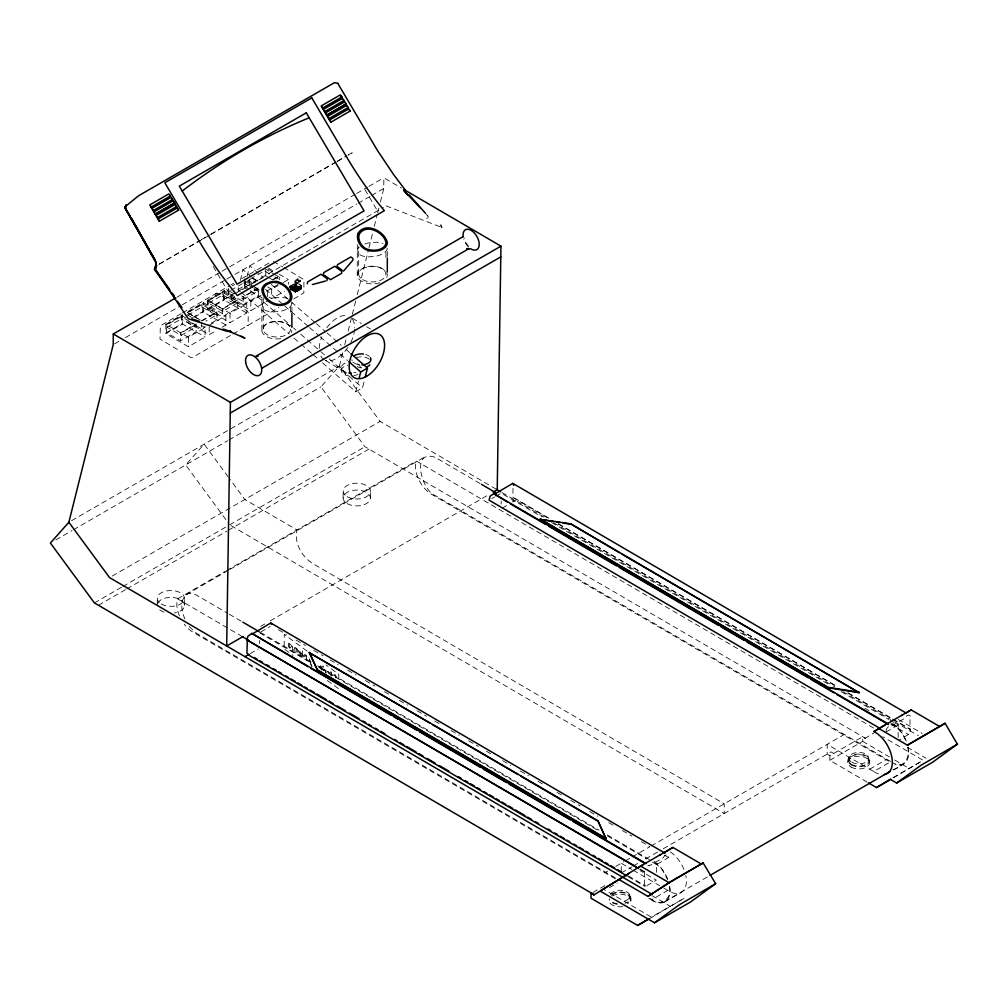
<?xml version="1.0" encoding="UTF-8"?>
<svg xmlns="http://www.w3.org/2000/svg" width="1008" height="1008" viewBox="0 0 1008 1008"><rect width="100%" height="100%" fill="white"/><g stroke="black" fill="none" stroke-linecap="round" stroke-linejoin="round"><path stroke-width="0.75" stroke-dasharray="5 3.75" d="M261.866 330.246L261.916 296.264M263.239 329.137L263.29 297.965M290.518 312.127L290.531 304.378M291.904 312.077L291.917 302.967M357.273 275.159L357.323 244.49M358.659 274.05L358.697 246.443M385.938 257.494L385.951 249.946M387.311 256.511L387.324 248.737M501.152 504.088L501.165 500.963M898.153 737.44L898.204 724.966L890.051 720.203M157.261 605.266L157.286 598.387M184.514 605.354L184.552 598.475M259.384 643.671L259.396 640.546M322.925 669.892L322.938 665.897L323.744 668.606A1.966 1.008 65.3 0 1 324.576 668.821L326.075 673.142M330.863 675.688L330.889 671.706L332.401 675.121M331.519 676.04L331.531 673.256L332.111 675.927M335.74 677.918L335.752 675.259L334.744 674.516L333.913 677.061M338.776 678.649L338.801 674.289L326.113 665.003M343.123 497.952L343.161 491.072M370.39 498.04L370.415 491.161M380.369 202.104L383.783 188.446L383.834 177.773L401.335 187.992M512.996 488.338L512.946 497.511L547.268 517.633M548.957 518.225L513.601 497.587L512.795 501.442M621.23 871.618L621.268 863.251L631.89 869.45M629.874 898.304L629.887 896.074M630.869 900.522L630.882 898.304M639.904 869.362L643.986 871.744L643.999 870.71M656.397 872.348L656.447 864.536L668.556 857.543C669.677 853.385 663.982 854.456 663.529 857.594L649.165 865.885L648.85 865.179L646.241 866.678M867.17 782.132L829.861 760.334L829.886 755.672L862.747 736.697L865.343 738.209L364.959 446.72L320.947 386.858L339.419 366.055L343.211 350.872M847.892 762.565L847.904 760.347M848.9 760.347L848.9 758.129M829.861 760.334L862.722 741.359L862.747 736.697M868.707 760.41L868.72 758.192M869.69 762.64L869.702 760.41M892.937 719.069L910.615 729.389L909.103 734.139L899.438 739.809M326.869 672.323L327.877 671.265L329.969 674.251L328.394 672.286L327.512 672.84M886.095 730.951C885.868 728.318 889.484 724.928 891.148 726.176L905.512 717.885C906.104 713.437 912.958 714.937 910.01 718.616L909.959 729.313L910.615 729.389M322.119 670.144L321.678 667.372A2.52 1.285 65.3 0 0 320.796 666.099L320.078 665.57A2.457 1.247 65.3 0 0 319.221 665.57L318.78 666.527M298.985 280.514C295.281 277.931 293.744 286.574 298.973 280.274M360.297 367.744L360.36 367.29A9.538 5.506 0 0 0 352.85 362.187M323.518 670.181C324.236 667.724 326.214 671.605 325.408 672.764M288.364 643.784L288.704 646.997L290.657 648.913A2.482 1.273 65.3 0 0 291.425 648.623L291.388 645.46L288.994 643.18A2.583 1.31 65.3 0 0 288.364 643.784M240.433 291.589L238.052 289.523L238.82 286.486M240.332 280.388L243.004 269.728L251.32 276.961M238.052 289.523L244.793 285.629L245.561 282.593M247.086 276.494L249.745 265.835L262.823 277.187M344.723 344.799L346.626 337.214M348.138 331.141L351.931 315.958M352.309 314.446L355.723 300.787M357.235 294.714L368.613 249.165M368.991 247.653L372.784 232.47M374.308 226.397L377.332 214.25M377.723 212.738L378.857 208.177M322.472 362.842L355.761 391.747L358.432 381.087M355.761 391.747L362.502 387.853L364.795 378.718M291.917 303.206L291.4 305.122A14.83 7.056 -7.5 0 1 280.791 311.258L273.029 311.989A15.385 7.321 -7.5 0 1 262.408 307.894L262.408 304.151A14.83 7.056 -7.5 0 1 263.907 302.261M387.324 248.119L386.82 250.034A14.83 7.056 -7.5 0 1 376.211 256.171L368.437 256.901A15.385 7.321 -7.5 0 1 357.827 252.806L357.827 249.064A14.83 7.056 -7.5 0 1 359.327 247.174M310.955 661.765L310.678 662.684L309.028 657.556L310.93 665.318M321.287 670.144L321.502 669.312L318.742 667.296M228.451 570.263L186.165 594.67C179.55 600.919 181.642 611.503 184.88 618.975M480.148 483.563L435.267 457.355C410.558 448.963 421.52 490.09 435.078 495.482L890.631 761.468M650.601 898.468C660.542 908.939 673.659 897.246 668.984 885.137M892.861 769.835C902.878 766.874 910.841 758.155 907.654 747.344M295.949 282.316L295.684 281.648M298.519 279.947L298.91 280.615M213.23 266.465L232.231 298.708L236.086 296.352M864.763 738.549L873.709 733.055M649.505 918.628L684.306 898.204L651.433 917.179L605.543 890.392M893.592 777.71L923.126 760.322L882.643 736.672M426.661 218.421L428.135 217.539M159.163 264.02L199.975 240.458M201.335 239.665L209.5 234.952M210.861 234.171L336.029 161.91M337.39 161.116L346.916 155.623M348.277 154.829L352.233 152.825L348.151 155.182M159.037 264.373L209.374 235.305M210.735 234.524L335.903 162.25M337.264 161.469L346.79 155.975M177.194 297.083L220.689 271.958M222.05 271.177L355.282 194.254M356.643 193.473L367.517 187.186M368.878 186.404L383.834 177.773M114.597 343.867L120.002 340.742M125.408 337.617L180.823 305.626M182.171 304.844L225.427 279.871M226.775 279.09L233.541 275.197M234.889 274.415L356.706 204.082M358.054 203.301L370.238 196.27M371.599 195.489L383.783 188.446M181.1 313.664L160.36 325.773L159.995 339.053L190.928 357.563L192.465 357.449L231.613 334.845M182.448 312.883L229.685 285.604M231.034 284.836L233.743 283.273M241.832 278.599L272.147 261.236M165.829 324.274L182.524 314.622L182.524 324.034L165.829 333.673L165.829 324.274L188.383 337.289L205.078 327.65L205.078 337.05L188.383 346.702L165.829 333.673M222.05 327.26L225.905 325.03L225.905 315.63L203.351 302.602L186.644 312.253L202.57 321.439M207.472 300.233L224.179 290.581L246.733 303.61L246.733 313.009L230.026 322.661L207.472 309.632L207.472 300.233L230.026 313.249L246.733 303.61M232.142 285.982L234.713 284.495M185.787 317.923L181.919 315.68L166.433 324.626L166.433 332.615L180.634 340.817L196.119 331.871L196.119 323.883L180.634 332.816L180.634 340.817M187.249 312.606L202.747 303.66L216.947 311.863L216.947 319.851L210.483 323.581M223.562 291.64L208.076 300.586L208.076 308.574L222.277 316.777L237.762 307.831L237.762 299.842L223.562 291.64L223.562 299.641L246.733 313.009M181.15 316.6L166.95 324.803L166.95 327.209L181.15 335.412L195.35 327.209L195.35 324.803L181.15 316.6L181.15 319.007L195.35 327.209M191.633 317.419L187.765 315.189L187.765 312.782L201.965 304.58L216.166 312.782L216.166 315.189L205.846 321.149M208.593 300.749L222.793 292.559L236.993 300.749L236.993 303.169L222.793 311.371L208.593 303.169L208.593 300.749L222.793 308.952L236.993 300.749M166.95 327.209L181.15 319.007M187.765 315.189L201.965 306.986L216.166 315.189M208.593 303.169L222.793 294.966L236.993 303.169M230.706 290.405L242.323 283.689M166.433 332.615L181.919 323.681L205.078 337.05M192.415 317.621L383.393 207.472M194.355 317.205L203.351 312.014L203.351 302.602M207.472 309.632L224.179 299.993L224.179 290.581M228.287 288.212L228.287 297.612L233.428 294.638M234.713 293.908L244.994 287.96L248.976 290.266M249.115 279.317L249.115 285.592L265.822 275.94L265.822 271.24M232.231 298.708L234.952 297.146M201.461 320.796L216.947 311.863M237.762 299.842L222.277 308.776L222.277 316.777M272.954 279.518L279.405 275.801L279.405 279.796M195.35 324.803L181.15 332.993L181.15 335.412M201.965 320.972L216.166 312.782M243.608 299.338L257.809 291.148L257.809 288.729L243.608 296.932L243.608 299.338L239.74 297.108M273.47 279.695L278.636 276.709L278.636 279.128L274.756 276.885M188.546 321.338L201.461 328.797L205.33 326.567M243.104 304.756L258.59 295.81L258.59 287.822L243.104 296.755L243.104 304.756L228.904 296.554L228.904 288.565M266.503 291.236L278.12 284.533M209.198 325.269L225.905 315.63M241.555 295.873L250.841 301.228L261.122 295.294M267.687 286.915L271.669 289.208L278.095 285.503M283.235 282.53L288.376 279.556L288.376 284.269M294.928 280.564L298.129 278.712M289.586 286.285L296.503 282.643L301.405 285.478L301.72 288.893L295.684 292.37L290.153 289.183L296.478 285.529L301.43 288.389L295.407 291.942L290.153 288.918M295.684 292.37L295.659 288.792L290.657 285.995L289.586 286.612M301.43 288.389L301.115 285.642L296.793 283.147L291.337 286.297L291.337 287.532M289.296 287.759L291.022 287.104M296.579 283.412L299.779 281.56M291.69 286.663L290.178 287.532L290.153 286.612M186.644 321.653L209.198 334.681L216.909 330.221M228.287 297.612L250.841 310.628L267.548 300.989M269.01 297.083L271.669 298.607L284.521 291.186M290.531 287.746L292.043 286.864M291.236 288.137L292.736 287.267M298.607 287.633L295.873 289.876L291.753 287.469L291.451 288.275L292.963 287.393M291.753 288.376L296.453 285.667L296.478 284.571M296.528 286.6L292.068 288.628L293.567 287.746M296.818 286.927L296.125 286.373L293.87 287.834L296.125 286.196L296.818 286.927L292.685 288.893M292.685 288.981L294.16 287.507M294.55 288.313L296.818 286.6M294.412 288.149L296.528 286.927M297.801 287.167C287.167 293.101 303.143 282.807 295.873 289.208M301.405 285.478L294.827 289.309L295.684 289.8M301.72 287.456L300.623 288.086L300.623 286.285L295.117 289.8M298.897 287.797L295.873 289.535L294.5 288.742M291.451 288.187L295.243 290.405L301.115 286.877M299.59 288.2C301.178 289.737 294.021 290.392 299.59 288.2L300.271 288.931L298.015 289.901M300.623 288.086L301.405 286.915M301.43 287.431L295.407 290.959L290.153 287.923M294.739 291.488L290.657 288.893L290.657 285.995M295.407 291.287L296.843 290.455L295.407 292.27L291.74 290.153M297.877 290.153L300.271 288.59M232.961 334.064L278.851 307.579M293.693 298.998L303.824 292.862L303.975 279.707L284.18 267.712M71.581 520.695L339.419 366.055L380.104 421.394L497.221 489.787M55.805 539.923L72.047 530.561M73.395 529.78L227.606 440.748M228.955 439.967L320.947 386.858M112.266 576.034L380.104 421.394M94.412 602.923L121.464 587.299M122.812 586.517L226.976 526.378M229.685 524.815L364.959 446.72M98.444 605.266L125.496 589.655M126.844 588.874L226.951 531.077M228.299 530.296L368.978 449.077M179.424 615.888A22.806 13.167 60 0 1 177.635 598.84L225.099 571.435M226.447 570.654L416.304 461.034L874.579 728.608M229.811 569.482L424.847 456.876M260.669 626.359L264.751 624.002M270.182 620.865L487.708 495.281M260.782 631.966L270.207 626.522M491.778 498.607L494.462 497.045M495.81 496.276L501.203 493.164L541.989 516.978M250.211 653.625L258.25 648.988M502.236 508.12L507.654 504.995M512.858 501.997L515.516 500.459M604.913 872.701L607.635 871.126M615.812 866.401L623.977 861.689M625.338 860.908L630.756 857.77M632.104 856.989L649.719 846.821M651.08 846.04L843.583 734.895M621.218 873.016L632.066 866.754M633.415 865.973L638.833 862.835M645.611 858.929L657.808 851.886M663.226 848.761L831.033 751.88L833.742 753.455M592.981 892.445L607.874 883.852M609.437 887.594L617.324 883.046M643.986 871.744L644.641 871.819L644.503 886.183L645.914 886.183L656.359 880.148L640.042 870.622M886.082 731.959L898.204 724.966M869.728 769.154L886.082 759.717M648.749 898.292L651.433 899.854L667.787 890.417A24.57 14.188 60 0 0 685.78 875.498M829.886 755.672L827.177 754.097L827.228 744.345L873.747 771.498L890.114 762.061L431.752 494.437A22.806 13.167 60 0 1 416.304 461.034M665.104 901.328L708.75 876.141M664.474 902.097L680.828 892.647M893.605 769.797L903.143 764.291M892.886 777.773L923.126 760.322M186.165 594.67L189.214 593.422L192.755 593.573L196.585 595.161L227.871 613.418M903.773 763.535L900.724 764.795L897.183 764.631L893.353 763.056M294.827 289.636L295.407 292.27M359.377 367.706L361.859 367.819M386.114 205.897L440.194 226.787M273.344 261.463L282.82 266.931M300.623 286.285L300.308 287.545M268.468 268.078L277.754 273.433M279.09 274.201L288.376 279.556M267.788 269.086L272.954 272.072M296.453 285.667L299.956 287.683L299.956 286.763L296.453 284.747L290.871 287.935L296.793 284.382L296.793 283.147M301.72 288.893L296.188 285.692L296.188 284.269M300.271 288.931L299.59 288.364L297.322 289.498M264.436 268.519L273.47 273.735M274.756 274.478L278.636 276.709M269.602 273.911L264.436 270.925L250.236 279.128L255.402 282.101M296.843 290.455L296.843 291.438M291.022 288.679L295.974 291.539L295.659 290.027M290.518 288.464L295.621 291.753M269.086 277.83L265.205 275.587L265.205 270.257M269.791 278.246L272.954 280.06M252.819 278.208L257.972 281.182M253.096 278.485L257.468 281.005M247.653 280.098L252.958 283.16M246.973 281.106L252.126 284.092M243.608 280.539L251.357 285.012M252.643 285.755L257.809 288.729M253.588 286.763L249.719 284.533L249.719 279.203M254.885 287.519L262.634 291.992M249.115 285.592L253.096 287.885M254.419 288.653L259.724 291.715M243.608 282.946L248.774 285.932M253.94 288.905L257.809 291.148M250.299 291.035L262.244 297.927M229.408 291.148L233.289 293.378M225.905 325.03L202.747 311.661L202.747 303.66M187.765 312.782L198.097 318.742M201.109 325.345L205.078 327.65M898.405 719.536L922.194 733.433M558.47 523.782L837.194 686.524M848.068 692.874L891.576 718.276M558.142 523.984L836.867 686.713M847.741 693.063L891.248 718.465M892.609 719.258L910.287 729.578M501.971 492.559L545.404 517.91M553.556 522.673L834.8 686.889M842.953 691.639L890.505 719.41M894.55 721.766L918.338 735.651M551.502 522.535L830.227 685.276M841.1 691.627L888.691 719.41M864.99 708.259L869.072 710.64M890.82 723.341C897.8 726.869 902.929 733.32 905.638 740.565M890.908 724.223L908.573 734.542M907.313 747.281L926.075 758.23M862.722 741.359L889.384 756.92M894.713 760.032L909.38 768.6M231.021 525.609L724.198 813.557L724.248 803.792L312.417 563.333C301.72 556.479 293.933 542.758 296.969 529.943L244.831 499.502L229.118 478.12M278.347 629.71L286.511 634.473M296.024 640.03L305.55 645.586M313.702 650.349L323.215 655.906M330.019 659.875L338.171 664.637M347.697 670.194L355.849 674.957M365.362 680.526L374.888 686.083M384.401 691.639L389.844 694.814M399.357 700.371L407.522 705.134M417.035 710.69L426.548 716.247M434.713 721.01L441.504 724.979M451.03 730.535L459.182 735.298M468.695 740.855L478.22 746.411M486.373 751.174L493.177 755.143M502.69 760.7L510.842 765.463M520.367 771.019L528.52 775.782M538.033 781.339L543.476 784.514M557.071 792.452L562.514 795.627M570.667 800.39L580.192 805.946M589.705 811.503L597.857 816.266M608.744 822.616L614.174 825.791M622.339 830.554L631.852 836.111M641.365 841.667L649.53 846.43M664.486 855.162L668.556 857.543M229.232 614.212L241.466 621.356M260.505 632.47L310.817 661.853M317.621 665.822L599.117 830.176M607.27 834.939L652.151 861.147M259.434 632.734L311.107 662.911M320.62 668.468L599.344 831.197M607.496 835.96L646.922 858.98M652.365 862.155L656.447 864.536M177.635 598.84L240.761 635.695M640.231 869.161L644.314 871.542M633.226 870.232L659.786 885.742M663.768 888.061L667.787 890.417M628.249 875.864L645.914 886.183M628.375 876.784L644.692 886.309M651.886 895.595L670.547 906.482M615.245 877.829L196.409 633.276L189.05 626.422M615.535 878.9L193.082 632.243A22.806 13.167 60 0 1 184.212 624.154M352.321 318.163L361.418 323.618M366.622 326.731L370.528 329.062M325.521 360.486L347.647 373.716M307.075 651.092L284.231 634.397L284.155 648.938L293.038 655.439M327.31 680.476L338.726 688.829M654.872 862.735L662.218 869.589L667.548 879.694M271.152 284.42L290.165 300.938M291.362 301.972L315.139 322.623M316.323 323.656L325.836 331.922M327.033 332.955L341.296 345.341M346.046 349.474L349.625 352.573M252.517 277.994L257.267 282.114M265.595 289.346L283.424 304.832M284.609 305.865L308.398 326.516M309.582 327.55L319.095 335.815M320.279 336.848L347.634 360.587M244.793 285.629L249.556 289.762M250.74 290.795L292.358 326.932M293.542 327.965L295.924 330.032M300.686 334.165L319.7 350.683M320.897 351.716L324.463 354.816M329.213 358.936L362.502 387.853M241.618 292.622L289.183 333.925M293.933 338.058L299.88 343.224M301.077 344.245L311.774 353.543M312.959 354.577L317.722 358.709M426.22 214.313L428.224 216.43L427.455 215.372M468.38 246.103L465.482 242.159L463.945 237.636M311.132 665.708L312.052 666.464L310.981 663.831M228.186 476.86L204.145 444.15L185.674 464.953L228.766 523.568M364.972 189.668L377.635 211.163M341.309 367.832L341.309 370.755A9.538 5.506 0 0 0 348.818 375.871M296.503 282.643L296.503 284.08L295.092 284.899L295.092 283.097M295.407 283.273L295.407 284.71M295.243 289.485L295.243 290.405M295.117 290.783L295.117 291.778M271.669 289.208L271.669 298.607M267.548 291.589L267.548 299.426M250.841 301.228L250.841 310.628M244.994 278.561L244.994 287.96M244.39 282.278L244.39 287.608M230.026 313.249L230.026 322.661M222.793 292.559L222.793 294.966M222.793 308.952L222.793 311.371M215.825 295.407L215.825 294.223A1.802 1.033 60 0 1 217.085 293.492L246.91 310.703A1.802 1.033 60 0 1 248.182 312.908L248.182 324.677A1.802 1.033 60 0 1 246.91 325.408M215.825 304.807L215.825 305.991A1.802 1.033 60 0 0 217.085 308.196M209.198 326.844L209.198 334.681M201.965 304.58L201.965 306.986M201.461 322.132L201.461 328.797M188.383 337.289L188.383 346.702M181.919 315.68L181.919 323.681M356 372.191A9.538 5.506 0 0 1 353.758 372.809M346.475 372.456A9.538 5.506 0 0 1 341.334 367.114A9.538 5.506 0 0 1 347.924 362.326M357.903 374.182A9.538 5.506 0 0 1 353.758 375.732M341.309 370.755A9.538 5.506 0 0 1 347.924 365.236M357.248 366.408A9.538 5.506 0 0 1 358.861 367.504M352.46 319.183A25.036 14.188 -59.1 0 1 354.677 327.94M354.614 329.276A25.036 14.188 -59.1 0 1 349.902 344.119M347.861 347.458A25.036 14.188 -59.1 0 1 325.345 360.247M324.223 359.705A25.036 14.188 -59.1 0 1 320.229 354.69M319.271 348.377A25.036 14.188 -59.1 0 1 321.804 336.886M326.819 327.776A25.036 14.188 -59.1 0 1 346.097 315.504M359.377 364.783A9.538 5.506 0 0 1 351.868 359.667M365.753 354.501A9.538 5.506 0 0 1 369.419 356.416M356.227 357.689A9.538 5.506 0 0 1 369.419 359.339M468.468 246.985A11.453 6.615 60 0 1 463.844 239.564M908.095 747.142A24.57 14.188 60 0 1 894.827 764.429M892.672 723.53A24.57 14.188 60 0 1 906.242 741.056M878.459 773.867A24.57 14.188 60 0 1 873.747 771.498M669.69 886.423A24.57 14.188 60 0 1 651.433 899.854M653.99 861.323A24.57 14.188 60 0 1 667.561 878.85M610.407 894.524A9.904 5.758 0.3 0 1 626.989 892.004A9.904 5.758 0.3 0 1 622.553 901.606M670.358 851.886A24.57 14.188 60 0 1 683.928 869.413M612.247 895.986A10.899 6.325 0.3 0 1 626.598 895.482A10.899 6.325 0.3 0 1 629.408 903.685M622.78 906.608A10.899 6.325 0.3 0 1 609.424 898.808M612.259 893.768A10.899 6.325 0.3 0 1 627.682 893.819A10.899 6.325 0.3 0 1 627.682 902.765M617.148 904.378A10.899 6.325 0.3 0 1 609.437 899.867M611.39 895.356A9.904 5.758 0.3 0 1 626.976 894.222A9.904 5.758 0.3 0 1 624.922 903.269M617.413 903.811A9.904 5.758 0.3 0 1 610.407 899.728M157.727 603.212A13.633 7.913 0.3 0 1 180.52 599.747A13.633 7.913 0.3 0 1 174.409 612.965M164.077 612.133A13.633 7.913 0.3 0 1 159.088 609.223M287.519 298.519A15.385 7.321 -7.5 0 0 280.791 297.284L273.017 298.028A14.83 7.056 -7.5 0 0 270.56 298.696M364.82 244.012A14.83 7.056 -7.5 0 1 368.437 242.941L376.198 242.197A15.385 7.321 -7.5 0 1 382.927 243.432M379.789 282.706A15.007 8.681 0.1 0 1 359.289 279.506A15.007 8.681 0.1 0 1 364.783 267.649A15.007 8.681 0.1 0 1 385.283 270.85M386.782 272.941A15.007 8.681 0.1 0 1 386.782 277.439M280.753 338.65A15.007 8.681 0.1 0 1 262.76 333.22A15.007 8.681 0.1 0 1 270.522 322.396A15.007 8.681 0.1 0 1 289.863 325.937M291.866 330.284A15.007 8.681 0.1 0 1 291.362 332.527M290.493 329.162A13.633 7.888 0.1 0 1 271.114 336.294A13.633 7.888 0.1 0 1 268.103 323.102A13.633 7.888 0.1 0 1 290.039 327.134M292.396 646.922L293 650.689L293.089 646.985L294.034 647.287A1.298 0.655 65.3 0 1 294.525 648.333L295.193 652.289L295.571 648.396A1.462 0.743 65.3 0 1 296.352 649.076L297.385 653.89L297.41 649.064L296.642 648.875A2.079 1.058 65.3 0 0 295.735 647.728L294.449 647.275A2.029 1.033 65.3 0 0 293.542 646.141L292.698 645.914L292.396 646.922M302.438 650.903L302.4 657.556L303.093 658.06L305.789 654.784L306.419 660.492L306.445 653.839L305.752 653.335L303.055 656.599L302.438 650.903M291.06 646.846C288.225 650.866 289.22 639.211 291.06 646.846M298.192 651.483C301.014 653.108 301.216 657.481 298.822 653.386C296.73 655.061 304.126 657.972 301.102 652.327A2.52 1.285 65.3 0 0 300.22 651.055L299.502 650.525A2.457 1.247 65.3 0 0 298.645 650.525L298.192 651.483M298.91 651.584L300.888 653.562L300.245 651.798L298.91 651.584M319.486 666.628L321.464 668.606L321.149 667.359A1.588 0.806 65.3 0 0 320.431 666.452L319.486 666.628M851.81 762.199A9.904 5.758 0.3 0 0 868.379 759.679A9.904 5.758 0.3 0 0 856.246 752.598A9.904 5.758 0.3 0 0 851.81 762.199M851.08 767.05A10.899 6.325 0.3 0 0 869.324 764.266A10.899 6.325 0.3 0 0 855.968 756.479A10.899 6.325 0.3 0 0 851.08 767.05M851.092 764.833A10.899 6.325 0.3 0 0 869.337 762.048A10.899 6.325 0.3 0 0 855.981 754.249A10.899 6.325 0.3 0 0 851.092 764.833M851.798 764.429A9.904 5.758 0.3 0 0 868.367 761.897A9.904 5.758 0.3 0 0 856.233 754.816A9.904 5.758 0.3 0 0 851.798 764.429M347.155 496.679A13.633 7.913 0.3 0 0 369.949 493.214A13.633 7.913 0.3 0 0 353.266 483.462A13.633 7.913 0.3 0 0 347.155 496.679M347.117 503.559A13.633 7.913 0.3 0 0 369.923 500.094A13.633 7.913 0.3 0 0 353.228 490.342A13.633 7.913 0.3 0 0 347.117 503.559M161.28 603.994A13.633 7.913 0.3 0 0 184.086 600.516A13.633 7.913 0.3 0 0 167.391 590.776A13.633 7.913 0.3 0 0 161.28 603.994M362.641 279.632A13.633 7.888 0.1 0 0 385.447 276.116A13.633 7.888 0.1 0 0 368.752 266.452A13.633 7.888 0.1 0 0 362.641 279.632M297.788 279.468A1.651 0.945 60 0 0 299.54 281.635A1.651 0.945 60 0 0 299.54 279.304A1.928 1.109 60 0 0 297.599 279.355A1.928 1.109 60 0 0 299.641 281.887A1.928 1.109 60 0 0 299.641 279.166A1.651 0.945 60 0 0 297.788 279.468M294.588 281.32A1.651 0.945 60 0 0 296.339 283.487A1.651 0.945 60 0 0 296.339 281.156A1.651 0.945 60 0 0 294.588 281.32"/><path stroke-width="1.5" d="M291.879 327.247L291.892 313.589M387.299 272.084L387.311 258.073M441.655 227.342L440.824 225.112M175.833 297.864L113.287 333.963L113.236 344.648L68.872 522.257L50.4 543.047L94.412 602.923L594.216 894.739L591.053 893.567L591.633 893.227M242.991 636.565L226.687 645.977L230.416 402.356L500.951 246.154L404.032 189.567M638.543 868.568L246.973 639.941L247.867 636.325L251.836 633.377L646.128 863.591M251.836 633.377L307.894 666.628M309.305 652.68L597.87 820.714L606.085 838.845L317.533 670.358L309.305 652.68L429.874 723.076M317.533 670.358L309.317 652.226M888.124 723.883L493.832 493.668L507.742 502.312M493.151 492.131L497.221 489.787L500.951 246.154M540.2 519.372L570.629 523.795L859.181 692.723L828.765 687.847L540.2 519.372L553.896 521.564M619.391 552.724L570.629 523.795M591.053 893.567L591.028 898.229L637.673 925.457L649.505 918.628M606.085 838.845L597.87 820.714M828.765 687.847L540.212 518.931M155.786 262.395L125.206 208.177L155.333 260.719L125.093 207.459L126.479 204.926L125.093 208.265L155.333 260.719L131.922 218.849M307.301 283.815L307.541 281.963L320.998 274.201L327.235 278.8L326.995 280.652M323.442 274.491L323.681 272.651L334.732 266.263L341.8 271.48L341.561 273.319L330.498 279.707L324.614 275.36M359.188 378.038L360.713 371.952L367.454 368.059L350.809 353.594M365.173 377.194L367.454 368.059M125.131 206.703L138.587 195.754L334.505 82.643L337.756 83.324M155.081 266.377L154.438 269.527L175.531 298.721M941.056 725.962L945.076 723.227L957.386 744.206L932.765 762.136L896.629 783.014L890.266 779.297L876.506 787.576L868.505 782.901M957.562 744.055L921.123 765.185L896.629 783.014M155.774 266.918L156.757 265.444L156.316 265.948M343.413 271.165L352.737 260.341L352.976 258.502L350.872 256.952L337.415 264.713L337.176 266.566L342.166 270.245M618.824 879.417L647.905 896.389L669.148 882.743L703.13 862.911L715.655 883.688L690.656 901.921L654.52 922.786L600.919 891.5L600.592 890.694L626.623 874.919M905.827 713.11L911.169 709.897L939.695 726.554L907.402 745.189L878.875 728.532L873.949 731.581A24.57 14.188 60 0 1 891.513 755.584A24.57 14.188 60 0 1 884.281 774.522M654.52 922.786L679.115 904.907L715.655 883.688M647.905 896.389L671.177 881.294L703.067 862.924M702.16 863.629L701.442 864.108L672.916 847.451L640.622 866.086L593.636 895.079M908.12 744.723L907.402 745.189L944.975 723.253M663.05 853.31L664.096 852.629L663.377 853.02M626.963 874.616L626.384 875.057M660.605 854.633L659.547 855.263M672.916 847.451L663.365 853.171M902.588 714.911L901.543 715.554M638.127 867.712L643.003 864.788M154.942 213.154L155.194 214.2L174.586 202.986L168.865 193.889L149.738 204.926L159.34 221.243L159.1 220.198M326.403 114.169L326.655 115.202L346.046 104L340.313 94.891L321.187 105.941L330.8 122.245L330.548 121.212M178.227 209.16L178.466 210.193L174.069 202.117M349.675 110.162L349.927 111.208L345.53 103.118M637.673 925.457L648.925 918.691M628.979 873.407L627.934 874.024M884.822 725.18L873.949 731.581M170.44 195.943L151.049 207.144L150.797 206.111M341.888 96.957L322.497 108.158L322.258 107.113M151.805 208.454L170.932 197.404M323.266 109.456L342.392 98.419M172.507 199.471L153.115 210.672L152.876 209.626M343.967 100.472L324.576 111.686L324.324 110.641M153.884 211.97L173.011 200.932M325.345 112.984L344.471 101.947M155.459 214.024L174.586 202.986M326.92 115.038L346.046 104M155.963 215.498L175.09 204.46M327.424 116.512L346.538 105.462M176.665 206.514L157.273 217.715L157.021 216.682M348.125 107.516L328.721 118.73L328.482 117.684M158.042 219.013L177.156 207.976M329.49 120.028L348.617 108.99M159.34 221.243L178.744 210.029M330.8 122.245L350.192 111.044M255.856 356.303L462.735 236.855M262.017 368.109L468.909 248.661L466.704 248.623M230.366 413.028L500.9 256.826M493.832 493.668L490.077 496.201L489.082 500.157L879.291 727.99M252.151 634.082L270.799 622.994L665.091 853.209M494.147 494.374L512.795 483.374L905.726 712.795M246.973 639.941L636.149 866.779M244.969 656.662L248.951 654.356M878.875 728.532L911.169 709.897M604.447 888.476L604.195 889.598M710.111 875.347L890.14 771.41M876.506 787.576L890.971 779.222M905.197 713.412L905.965 712.984M312.329 284.571L325.521 281.043M248.396 654.583L246.922 653.083L247.3 639.74M556.933 522.056L559.982 522.535M563.018 523.026L570.616 524.248M828.765 687.406L859.181 692.282M241.076 336.092L244.906 338.222L229.307 331.267L230.719 331.519L226.762 331.241L188.194 318.692L155.308 269.413L169.684 289.498M229.307 331.267L230.882 331.569L223.247 329.087M469.274 249.241L467.309 248.812M256.876 356.114L258.048 356.341L256.838 355.988M191.835 318.856L199.319 321.287M622.1 554.299L859.181 692.723M496.553 489.397L500.623 491.765M481.496 484.357L496.465 493.088M510.464 503.899L545.807 524.538M548.528 526.126L616.505 565.816M619.227 567.403L718.477 625.363M721.199 626.951L744.307 640.445M747.029 642.033L808.214 677.754M810.936 679.342L834.044 692.836M836.766 694.424L888.426 724.588M113.287 333.963L230.416 402.356M432.596 724.651L517.936 774.484M520.645 776.072L597.87 821.155M242.827 622.15L259.144 631.676M317.545 669.917L606.098 838.391M310.615 668.216L390.839 715.063M393.548 716.65L397.631 719.032M400.352 720.619L416.669 730.145M419.391 731.732L480.564 767.453M483.286 769.041L506.394 782.536M509.116 784.123L570.301 819.844M573.023 821.432L645.082 863.503M640.622 866.086L669.148 882.743M242.096 636.476L248.812 640.395M254.344 657.556L257.065 659.144M259.787 660.731L262.508 662.319M266.591 664.7L269.3 666.288M273.382 668.669L276.104 670.257M278.825 671.845L281.547 673.432M285.617 675.814L288.338 677.401M291.06 678.989L295.142 681.37M297.851 682.958L301.934 685.339M304.655 686.927L307.377 688.514M310.099 690.102L314.168 692.483M316.89 694.071L326.403 699.628M329.125 701.215L333.207 703.597M337.289 705.978L345.442 710.741M349.524 713.122L359.037 718.679M363.119 721.06L365.841 722.648M368.563 724.235L371.272 725.823M375.354 728.204L378.076 729.792M380.797 731.38L384.867 733.761M394.393 739.318L397.114 740.905M399.823 742.493L403.906 744.874M406.627 746.462L416.14 752.018M418.862 753.606L422.944 755.987M427.027 758.369L435.179 763.132M439.261 765.513L448.774 771.07M458.287 776.626L461.009 778.214M465.091 780.608L467.813 782.195M470.522 783.783L474.604 786.164M477.326 787.752L480.047 789.34M484.13 791.721L486.839 793.309M489.56 794.896L493.643 797.278M496.364 798.865L499.086 800.453M501.795 802.04L505.877 804.422M508.599 806.009L512.681 808.391M515.39 809.978L524.916 815.535M527.638 817.123L531.707 819.504M535.79 821.885L538.511 823.473M548.024 829.03L550.746 830.617M554.828 832.999L557.537 834.586M560.259 836.174L564.341 838.555M567.063 840.143L569.785 841.73M573.854 844.112L576.576 845.699M579.298 847.287L583.38 849.668M586.089 851.256L588.811 852.844M592.893 855.225L595.615 856.813M598.336 858.4L602.406 860.782M605.128 862.369L607.849 863.957M610.571 865.544L614.641 867.926M617.362 869.513L621.445 871.895M247.691 654.507L627.014 875.99M651.76 894.172L109.557 577.597L68.872 522.257M512.795 483.374L513.5 484.256M270.799 622.994L271.543 624.38M348.818 361.62L360.713 371.952M425.59 213.406L409.223 194.796M420.084 207.711L403.679 190.298L407.585 195.061M405.292 189.995L393.7 174.724L377.509 150.557L337.768 83.349M177.37 301.266L181.944 307.604M172.381 293.265L174.17 295.772M347.609 106.646L347.848 107.68M343.451 99.603L343.703 100.636M341.372 96.075L341.624 97.121M176.148 205.632L176.4 206.678M171.99 198.589L172.242 199.634M169.924 195.061L170.163 196.106M513.589 484.596L513.664 485.365M351.301 373.061A9.538 5.506 0 0 1 348.818 372.947M370.478 357.714A9.538 5.506 0 0 1 361.859 364.896M354.337 355.698A9.538 5.506 0 0 1 363.409 354.022M369.873 364.833A9.538 5.506 0 0 1 366.559 366.95M463.176 236.855A11.453 6.615 60 0 1 470.308 229.912A11.453 6.615 60 0 1 479.228 244.238A11.453 6.615 60 0 1 470.547 248.686M182.234 191.066A821.243 670.459 58.5 0 1 309.191 117.772M126.101 205.204L126.088 206.678L126.101 205.204M155.824 261.891L155.723 268.468L155.824 261.891M357.853 233.654C355.572 242.285 363.434 251.433 372.33 251.068A14.944 9.563 6.8 0 0 387.349 242.512C384.678 231.097 365.06 221.218 357.853 233.654M359.176 234.36C357.613 239.816 361.003 245.524 365.513 248.485A13.721 8.782 6.8 0 0 375.858 250.135A13.57 8.681 6.8 0 0 385.976 242.411C383.582 231.953 365.765 223.083 359.176 234.36M290.543 296.642L290.077 299.036A13.545 8.669 6.8 0 1 280.451 304.529C272.412 304.555 263.983 298.532 263.302 290.165A13.583 8.581 5.2 0 1 273.395 282.391C281.333 282.089 289.661 288.553 290.543 296.642M125.42 206.476L125.093 208.265L125.42 206.476M311.812 97.889L164.821 182.75L199.685 241.933A241.139 139.23 60 0 0 232.231 289.283L237.359 295.558L384.363 210.697L379.222 204.422A241.139 139.23 60 0 1 346.689 157.072L311.812 97.889M306.281 112.833L179.323 186.127L237.094 284.18L364.052 210.886L306.281 112.833M280.804 305.411C272.021 305.89 262.861 299.036 261.916 290.09A14.944 9.45 5.2 0 1 276.885 281.421C284.08 283.437 291.161 289.044 291.917 296.894A14.931 9.551 6.8 0 1 280.804 305.411M366.572 376.312A25.036 14.188 -59.1 0 0 382.385 337.075A25.036 14.188 -59.1 0 0 351.716 354.778A25.036 14.188 -59.1 0 0 366.572 376.312M245.675 362.439A11.453 6.615 60 0 0 258.917 375.404A11.453 6.615 60 0 0 256.284 357.979A11.453 6.615 60 0 0 245.675 362.439"/></g></svg>
